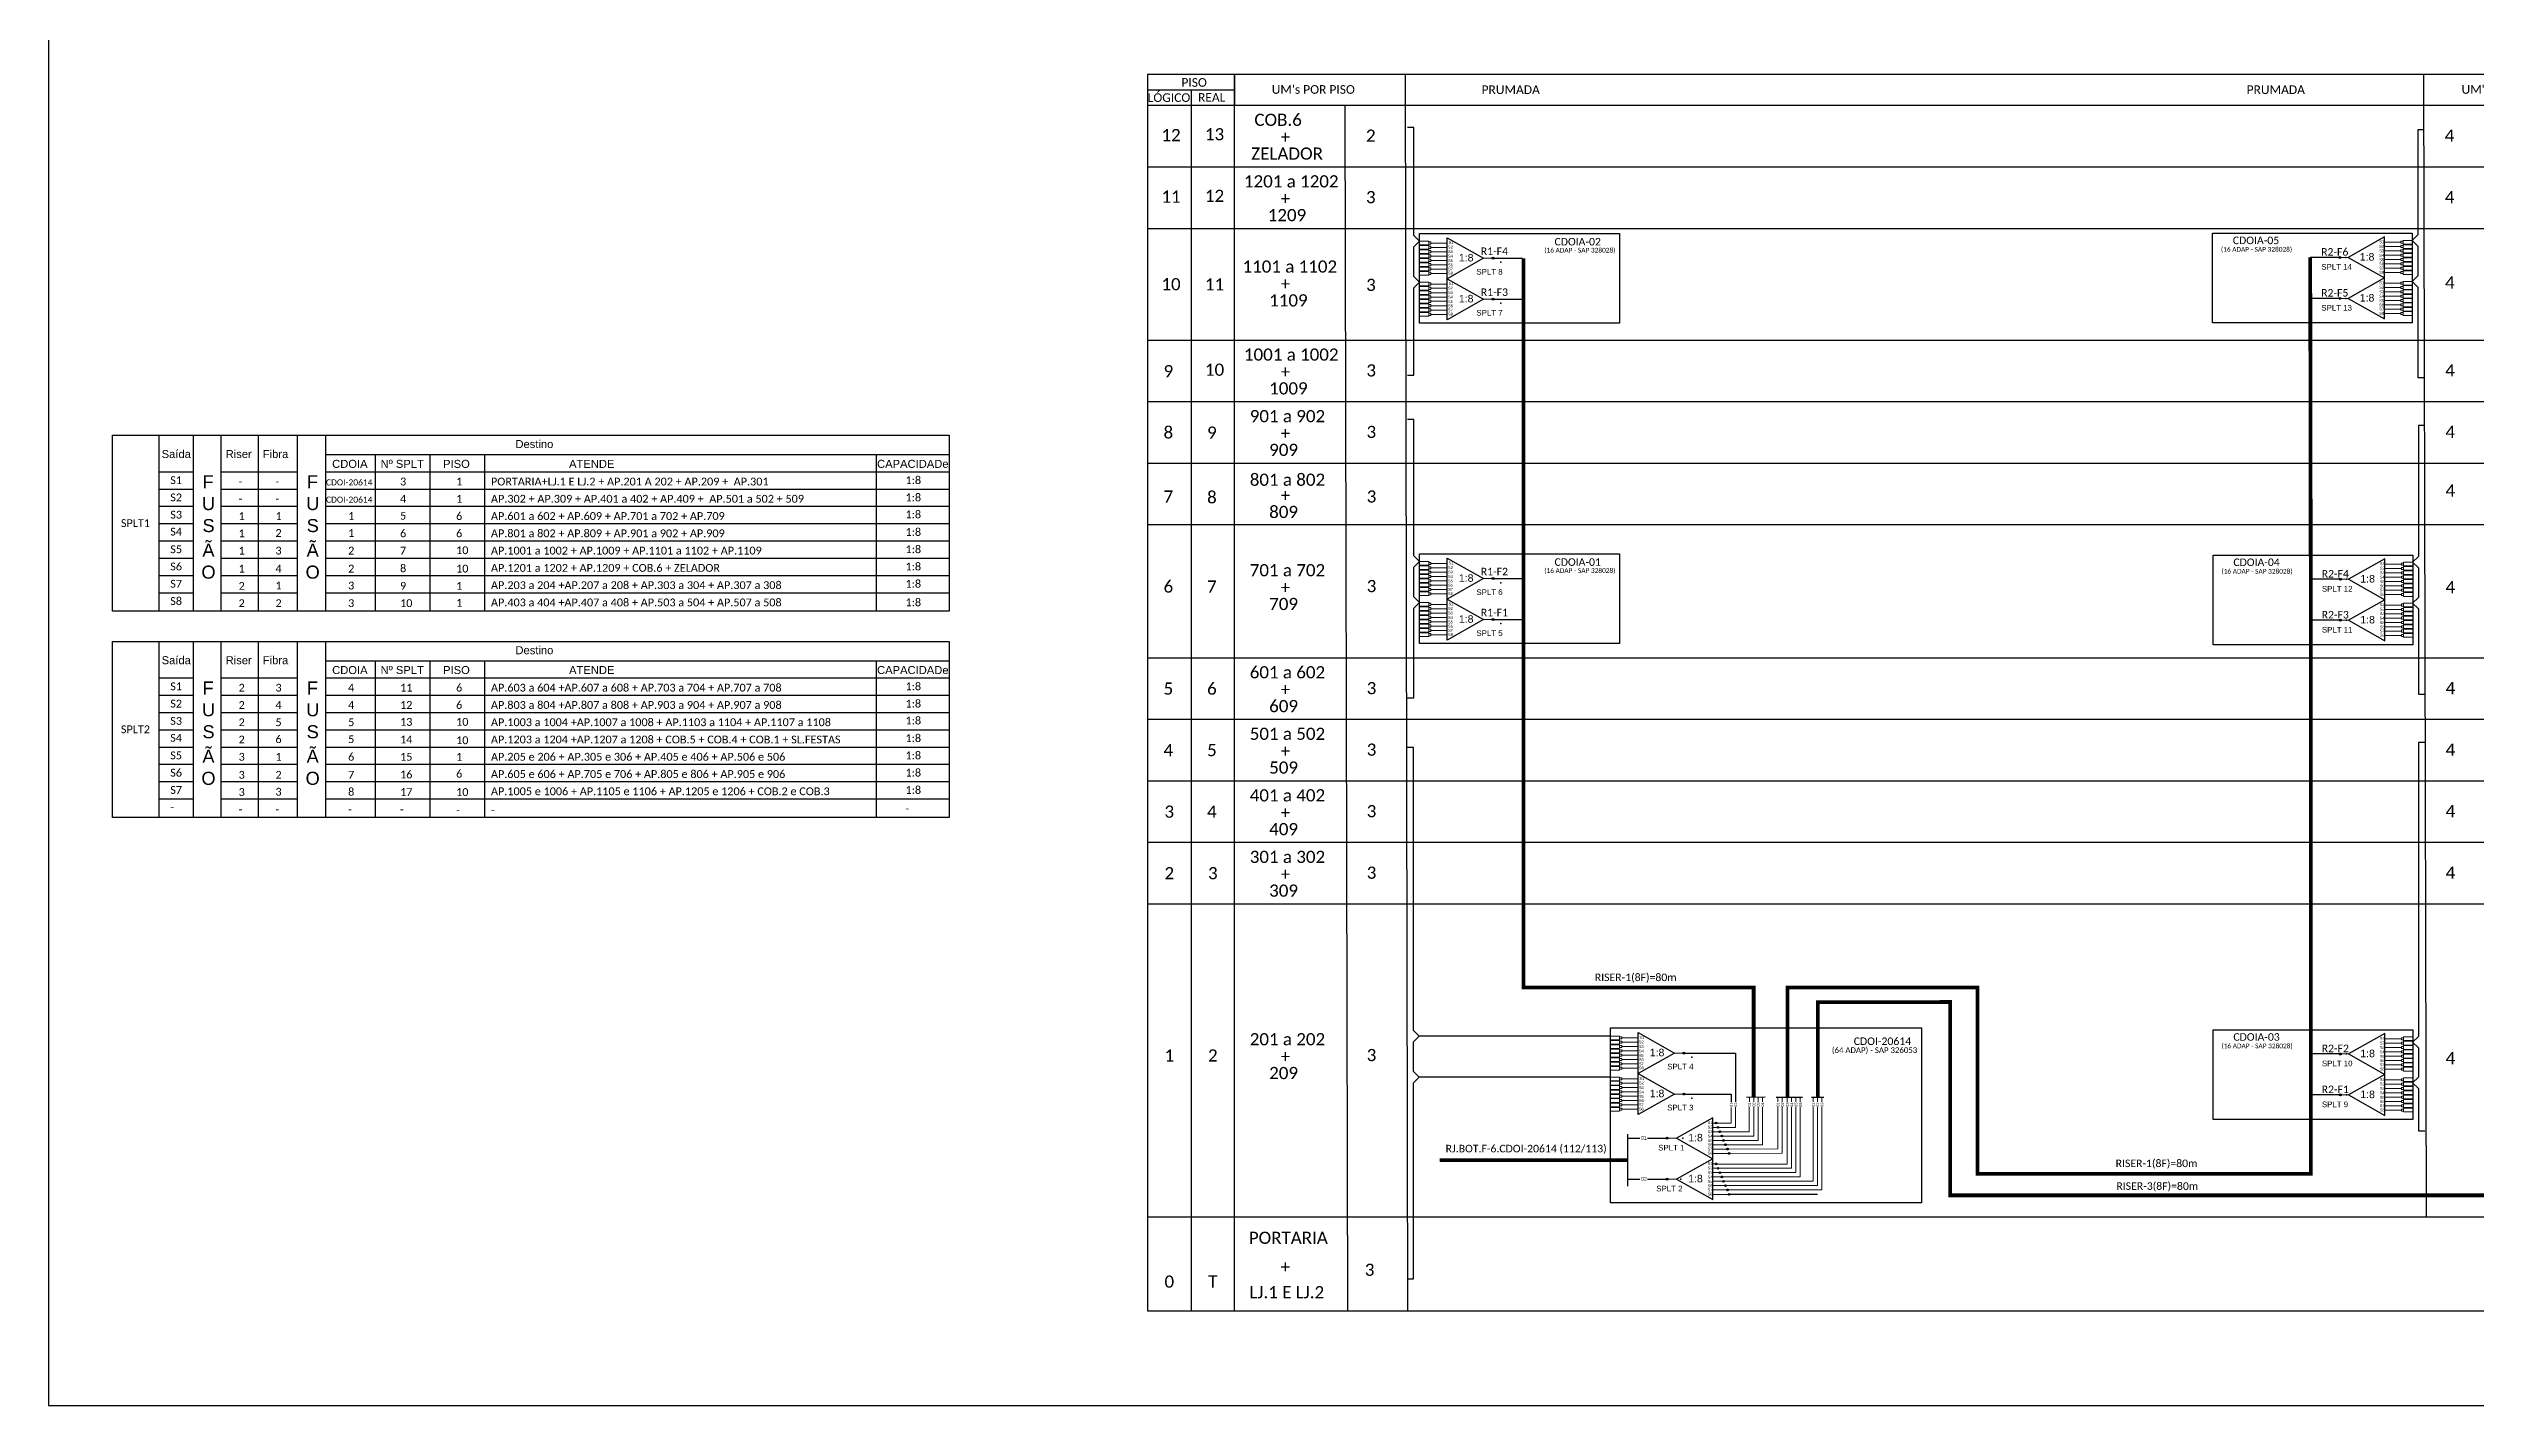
# Model space of a CAD drawing. Header units: metres. Extents: x -1286 to 468, y -500 to 94.
# Drawn here: x -373 to 185, y -500 to -188 of the extents above; entities that cross this region are included whole.
import ezdxf
from ezdxf.enums import TextEntityAlignment as Align

# ---------------------------------------------------------------- set-up
doc = ezdxf.new("R2010")
doc.units = ezdxf.units.M
doc.styles.add('ARIAL', font='arial.ttf')
doc.styles.add('WMF-Calibri0', font='calibri.ttf')
doc.linetypes.add('RESERVA', pattern='A,0.5,-0.15,["RESERVA",Standard,S=0.18,R=0,X=0,Y=-0.1],-1.3', length=1.95)

# ---------------------------------------------------------------- blocks, each defined once
blk = doc.blocks.new('SPLITTER_')
blk.add_point((0, 0))
at = {"style": 'ARIAL', "flags": 4}
blk.add_attdef('SPLT', (0, -3.26), '', height=1.5, dxfattribs=at)
blk = doc.blocks.new('SPLT_1-8_SC-APC_ESQ')
at = {"color": 3, "lineweight": 0}
for points in [[(2.41, -3.02), (0, -3.02)], [(2.41, -4), (0, -4)], [(2.41, -4.17), (0, -4.17)], [(2.41, -5.16), (0, -5.16)], [(2.41, -5.32), (0, -5.32)], [(2.41, -6.31), (0, -6.31)], [(2.41, -3.02), (2.41, -4)], [(2.41, -4.17), (2.41, -5.16)], [(2.41, -5.32), (2.41, -6.31)], [(2.99, -3.51), (7.37, -3.51)], [(7.37, -4.66), (2.99, -4.66)], [(7.37, -5.82), (2.99, -5.82)], [(2.41, -6.48), (0, -6.48)], [(2.41, -7.46), (0, -7.46)], [(2.41, -7.63), (0, -7.63)], [(2.41, -8.62), (0, -8.62)], [(2.41, -8.78), (0, -8.78)], [(2.41, -9.77), (0, -9.77)], [(2.41, -9.94), (0, -9.94)], [(2.41, -10.92), (0, -10.92)], [(2.41, -11.09), (0, -11.09)], [(2.41, -12.08), (0, -12.08)], [(2.41, -6.48), (2.41, -7.46)], [(2.41, -7.63), (2.41, -8.62)], [(2.41, -8.78), (2.41, -9.77)], [(2.41, -9.94), (2.41, -10.92)], [(2.41, -11.09), (2.41, -12.08)], [(7.37, -6.97), (2.99, -6.97)], [(7.37, -8.12), (2.99, -8.12)], [(7.37, -9.28), (2.99, -9.28)], [(7.37, -10.43), (2.99, -10.43)], [(7.37, -11.58), (2.99, -11.58)]]:
    blk.add_lwpolyline(points, dxfattribs=at)
for points in [[(2.99, -3.22), (2.41, -3.22), (2.41, -3.8), (2.99, -3.8)], [(2.99, -4.38), (2.41, -4.38), (2.41, -4.95), (2.99, -4.95)], [(2.99, -5.53), (2.41, -5.53), (2.41, -6.1), (2.99, -6.1)], [(2.99, -6.68), (2.41, -6.68), (2.41, -7.26), (2.99, -7.26)], [(2.99, -7.84), (2.41, -7.84), (2.41, -8.41), (2.99, -8.41)], [(2.99, -8.99), (2.41, -8.99), (2.41, -9.56), (2.99, -9.56)], [(2.99, -10.14), (2.41, -10.14), (2.41, -10.72), (2.99, -10.72)], [(2.99, -11.3), (2.41, -11.3), (2.41, -11.87), (2.99, -11.87)]]:
    blk.add_lwpolyline(points, close=True, dxfattribs=at)
at = {"color": 1}
blk.add_lwpolyline([(7.37, -2.1), (17.04, -7.55), (7.37, -13), (7.37, -2.1)], dxfattribs=at)
at = {"color": 1, "lineweight": 0}
blk.add_lwpolyline([(17.04, -7.55), (19.26, -7.55)], dxfattribs=at)
at = {"color": 1, "style": 'ARIAL'}
for s, height, p in [('S3', 0.75, (7.55, -6.18)), ('S2', 0.75, (7.56, -4.97)), ('S1', 0.75, (7.7, -3.78)), ('1:8', 2, (10.45, -8.4)), ('S5', 0.75, (7.55, -8.57)), ('S4', 0.75, (7.55, -7.36)), ('S6', 0.75, (7.55, -9.69)), ('S7', 0.75, (7.55, -10.78)), ('S8', 0.75, (7.55, -11.9))]:
    blk.add_text(s, height=height, dxfattribs=at).set_placement(p)
blk = doc.blocks.new('SPLT_1-8_SC-APC')
at = {"color": 1}
blk.add_lwpolyline([(-7.37, -2.1), (-17.04, -7.55), (-7.37, -13), (-7.37, -2.1)], dxfattribs=at)
at = {"color": 3, "lineweight": 0}
for points in [[(-2.99, -3.51), (-7.37, -3.51)], [(-7.37, -4.66), (-2.99, -4.66)], [(-7.37, -5.82), (-2.99, -5.82)], [(-2.41, -3.02), (-2.41, -4)], [(-2.41, -3.02), (0, -3.02)], [(-2.41, -4), (0, -4)], [(-2.41, -4.17), (-2.41, -5.16)], [(-2.41, -4.17), (0, -4.17)], [(-2.41, -5.16), (0, -5.16)], [(-2.41, -5.32), (-2.41, -6.31)], [(-2.41, -5.32), (0, -5.32)], [(-2.41, -6.31), (0, -6.31)], [(-7.37, -6.97), (-2.99, -6.97)], [(-7.37, -8.12), (-2.99, -8.12)], [(-7.37, -9.28), (-2.99, -9.28)], [(-7.37, -10.43), (-2.99, -10.43)], [(-7.37, -11.58), (-2.99, -11.58)], [(-2.41, -6.48), (-2.41, -7.46)], [(-2.41, -6.48), (0, -6.48)], [(-2.41, -7.46), (0, -7.46)], [(-2.41, -7.63), (-2.41, -8.62)], [(-2.41, -7.63), (0, -7.63)], [(-2.41, -8.62), (0, -8.62)], [(-2.41, -8.78), (-2.41, -9.77)], [(-2.41, -8.78), (0, -8.78)], [(-2.41, -9.77), (0, -9.77)], [(-2.41, -9.94), (-2.41, -10.92)], [(-2.41, -9.94), (0, -9.94)], [(-2.41, -10.92), (0, -10.92)], [(-2.41, -11.09), (-2.41, -12.08)], [(-2.41, -11.09), (0, -11.09)], [(-2.41, -12.08), (0, -12.08)]]:
    blk.add_lwpolyline(points, dxfattribs=at)
for points in [[(-2.99, -3.22), (-2.41, -3.22), (-2.41, -3.8), (-2.99, -3.8)], [(-2.99, -4.38), (-2.41, -4.38), (-2.41, -4.95), (-2.99, -4.95)], [(-2.99, -5.53), (-2.41, -5.53), (-2.41, -6.1), (-2.99, -6.1)], [(-2.99, -6.68), (-2.41, -6.68), (-2.41, -7.26), (-2.99, -7.26)], [(-2.99, -7.84), (-2.41, -7.84), (-2.41, -8.41), (-2.99, -8.41)], [(-2.99, -8.99), (-2.41, -8.99), (-2.41, -9.56), (-2.99, -9.56)], [(-2.99, -10.14), (-2.41, -10.14), (-2.41, -10.72), (-2.99, -10.72)], [(-2.99, -11.3), (-2.41, -11.3), (-2.41, -11.87), (-2.99, -11.87)]]:
    blk.add_lwpolyline(points, close=True, dxfattribs=at)
at = {"color": 1, "lineweight": 0}
blk.add_lwpolyline([(-17.04, -7.55), (-19.26, -7.55)], dxfattribs=at)
at = {"color": 1, "style": 'ARIAL'}
for s, height, p in [('1:8', 2, (-13.91, -8.4)), ('S1', 0.75, (-8.74, -3.78)), ('S2', 0.75, (-8.74, -4.97)), ('S3', 0.75, (-8.74, -6.18)), ('S4', 0.75, (-8.74, -7.36)), ('S5', 0.75, (-8.74, -8.57)), ('S6', 0.75, (-8.74, -9.69)), ('S7', 0.75, (-8.74, -10.78)), ('S8', 0.75, (-8.74, -11.9))]:
    blk.add_text(s, height=height, dxfattribs=at).set_placement(p)
blk = doc.blocks.new('SPLT_1-8_DIV_DIR')
h = blk.add_hatch(color=3)
h.dxf.hatch_style = 1
edge = h.paths.add_edge_path()
edge.add_arc((12.77, 4.04), 0.242, 0, 360)
h = blk.add_hatch(color=3)
h.dxf.hatch_style = 1
edge = h.paths.add_edge_path()
edge.add_arc((13.27, 2.88), 0.242, 0, 360)
h = blk.add_hatch(color=3)
h.dxf.hatch_style = 1
edge = h.paths.add_edge_path()
edge.add_arc((13.77, 1.73), 0.242, 0, 360)
h = blk.add_hatch(color=3)
h.dxf.hatch_style = 1
edge = h.paths.add_edge_path()
edge.add_arc((14.27, 0.58), 0.242, 0, 360)
h = blk.add_hatch(color=3)
h.dxf.hatch_style = 1
edge = h.paths.add_edge_path()
edge.add_arc((14.77, -0.58), 0.242, 0, 360)
h = blk.add_hatch(color=3)
h.dxf.hatch_style = 1
edge = h.paths.add_edge_path()
edge.add_arc((15.27, -1.73), 0.242, 0, 360)
h = blk.add_hatch(color=3)
h.dxf.hatch_style = 1
edge = h.paths.add_edge_path()
edge.add_arc((15.77, -2.88), 0.242, 0, 360)
h = blk.add_hatch(color=3)
h.dxf.hatch_style = 1
edge = h.paths.add_edge_path()
edge.add_arc((16.27, -4.04), 0.242, 0, 360)
at = {"color": 1, "lineweight": 0}
blk.add_lwpolyline([(2.22, 0), (0, 0)], dxfattribs=at)
at = {"color": 1}
blk.add_lwpolyline([(11.89, 5.45), (2.22, 0), (11.89, -5.45), (11.89, 5.45)], dxfattribs=at)
at = {"color": 7, "lineweight": 0}
for points in [[(12.77, 4.04), (11.89, 4.04)], [(11.89, 2.88), (13.27, 2.88)], [(11.89, 1.73), (13.77, 1.73)], [(11.89, 0.58), (14.27, 0.58)], [(11.89, -0.58), (14.77, -0.58)], [(11.89, -1.73), (15.27, -1.73)], [(11.89, -2.88), (15.77, -2.88)], [(11.89, -4.04), (16.27, -4.04)]]:
    blk.add_lwpolyline(points, dxfattribs=at)
at = {"color": 3}
for centre in [(12.77, 4.04), (13.27, 2.88), (13.77, 1.73), (14.27, 0.58), (14.77, -0.58), (15.27, -1.73), (15.77, -2.88), (16.27, -4.04)]:
    blk.add_circle(centre, 0.242, dxfattribs=at)
at = {"color": 1, "style": 'ARIAL'}
for s, height, p in [('1:8', 2, (5.35, -0.85)), ('S1', 0.75, (10.52, 3.77)), ('S2', 0.75, (10.52, 2.58)), ('S3', 0.75, (10.52, 1.37)), ('S4', 0.75, (10.52, 0.19)), ('S5', 0.75, (10.52, -1.02)), ('S6', 0.75, (10.52, -2.14)), ('S7', 0.75, (10.52, -3.24)), ('S8', 0.75, (10.52, -4.36))]:
    blk.add_text(s, height=height, dxfattribs=at).set_placement(p)

msp = doc.modelspace()

# ---------------------------------------------------------------- hatches: boundary and pattern name
h = msp.add_hatch(color=3)
h.dxf.hatch_style = 1
edge = h.paths.add_edge_path()
edge.add_arc((-40.97, -236.18), 0.221, 0, 360)
h = msp.add_hatch(color=3)
h.dxf.hatch_style = 1
edge = h.paths.add_edge_path()
edge.add_arc((153.6, -235.99), 0.221, 0, 360)
h = msp.add_hatch(color=3)
h.dxf.hatch_style = 1
edge = h.paths.add_edge_path()
edge.add_arc((153.6, -245.4), 0.221, 0, 360)
h = msp.add_hatch(color=3)
h.dxf.hatch_style = 1
edge = h.paths.add_edge_path()
edge.add_arc((-40.97, -245.59), 0.221, 0, 360)
h = msp.add_hatch(color=3)
h.dxf.hatch_style = 1
edge = h.paths.add_edge_path()
edge.add_arc((-40.97, -309.79), 0.221, 0, 360)
h = msp.add_hatch(color=3)
h.dxf.hatch_style = 1
edge = h.paths.add_edge_path()
edge.add_arc((153.73, -309.96), 0.221, 0, 360)
h = msp.add_hatch(color=3)
h.dxf.hatch_style = 1
edge = h.paths.add_edge_path()
edge.add_arc((-40.97, -319.2), 0.221, 0, 360)
h = msp.add_hatch(color=3)
h.dxf.hatch_style = 1
edge = h.paths.add_edge_path()
edge.add_arc((153.73, -319.37), 0.221, 0, 360)
h = msp.add_hatch(color=3)
h.dxf.hatch_style = 1
edge = h.paths.add_edge_path()
edge.add_arc((2.89, -418.83), 0.221, 0, 360)
h = msp.add_hatch(color=3)
h.dxf.hatch_style = 1
edge = h.paths.add_edge_path()
edge.add_arc((153.73, -419.04), 0.221, 0, 360)
h = msp.add_hatch(color=3)
h.dxf.hatch_style = 1
edge = h.paths.add_edge_path()
edge.add_arc((2.89, -428.24), 0.221, 0, 360)
h = msp.add_hatch(color=3)
h.dxf.hatch_style = 1
edge = h.paths.add_edge_path()
edge.add_arc((153.73, -428.45), 0.221, 0, 360)
h = msp.add_hatch(color=3)
h.dxf.hatch_style = 1
edge = h.paths.add_edge_path()
edge.add_arc((-0.93, -438.39), 0.209, 0, 360)
h = msp.add_hatch(color=3)
h.dxf.hatch_style = 1
edge = h.paths.add_edge_path()
edge.add_arc((-0.93, -447.79), 0.209, 0, 360)

# ---------------------------------------------------------------- linework, layer by layer
at = {"color": 7}
for p, q in [((-358.2, -276.87), (-165.89, -276.87)), ((-358.2, -317.29), (-358.2, -276.87)), ((-347.54, -276.87), (-347.54, -317.29)), ((-339.66, -276.87), (-339.66, -317.29)), ((-333.19, -317.29), (-333.19, -276.87)), ((-324.73, -276.87), (-324.73, -317.29)), ((-315.72, -276.87), (-315.72, -317.29)), ((-309.24, -276.87), (-309.24, -317.29)), ((-165.89, -276.87), (-165.89, -317.29)), ((-309.24, -281.29), (-165.89, -281.29)), ((-297.84, -281.29), (-297.84, -317.29)), ((-285.26, -281.29), (-285.26, -317.29)), ((-272.72, -281.29), (-272.72, -317.29)), ((-182.68, -281.29), (-182.68, -317.29)), ((-347.54, -285.25), (-339.66, -285.25)), ((-347.54, -289.22), (-339.66, -289.22)), ((-333.19, -285.25), (-315.72, -285.25)), ((-333.19, -289.22), (-315.72, -289.22)), ((-309.24, -285.25), (-165.89, -285.25)), ((-309.24, -289.22), (-165.89, -289.22)), ((-347.54, -293.19), (-339.66, -293.19)), ((-333.19, -293.19), (-315.72, -293.19)), ((-309.24, -293.19), (-165.89, -293.19)), ((-347.54, -297.16), (-339.66, -297.16)), ((-347.54, -301.13), (-339.66, -301.13)), ((-333.19, -297.16), (-315.72, -297.16)), ((-333.19, -301.13), (-315.72, -301.13)), ((-309.24, -297.16), (-165.89, -297.16)), ((-309.24, -301.13), (-165.89, -301.13)), ((-347.54, -305.1), (-339.66, -305.1)), ((-333.19, -305.1), (-315.72, -305.1)), ((-309.24, -305.1), (-165.89, -305.1)), ((-347.54, -309.07), (-339.66, -309.07)), ((-333.19, -309.07), (-315.72, -309.07)), ((-309.24, -309.07), (-165.89, -309.07)), ((-165.89, -317.29), (-358.2, -317.29)), ((-347.54, -313.03), (-339.66, -313.03)), ((-333.19, -313.03), (-315.72, -313.03)), ((-309.24, -313.03), (-165.89, -313.03)), ((-358.2, -324.25), (-165.89, -324.25)), ((-358.2, -364.67), (-358.2, -324.25)), ((-347.54, -324.25), (-347.54, -364.67)), ((-339.66, -324.25), (-339.66, -364.67)), ((-333.19, -364.67), (-333.19, -324.25)), ((-324.73, -324.25), (-324.73, -364.67)), ((-315.72, -324.25), (-315.72, -364.67)), ((-309.24, -324.25), (-309.24, -364.67)), ((-309.24, -328.66), (-165.89, -328.66)), ((-297.84, -328.66), (-297.84, -364.67)), ((-285.26, -328.66), (-285.26, -364.67)), ((-272.72, -328.66), (-272.72, -364.67)), ((-182.68, -328.66), (-182.68, -364.67)), ((-165.89, -324.25), (-165.89, -364.67)), ((-347.54, -332.63), (-339.66, -332.63)), ((-333.19, -332.63), (-315.72, -332.63)), ((-309.24, -332.63), (-165.89, -332.63)), ((-347.54, -336.6), (-339.66, -336.6)), ((-333.19, -336.6), (-315.72, -336.6)), ((-309.24, -336.6), (-165.89, -336.6)), ((-347.54, -340.57), (-339.66, -340.57)), ((-347.54, -344.54), (-339.66, -344.54)), ((-333.19, -340.57), (-315.72, -340.57)), ((-333.19, -344.54), (-315.72, -344.54)), ((-309.24, -340.57), (-165.89, -340.57)), ((-309.24, -344.54), (-165.89, -344.54)), ((-347.54, -348.51), (-339.66, -348.51)), ((-333.19, -348.51), (-315.72, -348.51)), ((-309.24, -348.51), (-165.89, -348.51)), ((-347.54, -352.47), (-339.66, -352.47)), ((-347.54, -356.44), (-339.66, -356.44)), ((-333.19, -352.47), (-315.72, -352.47)), ((-333.19, -356.44), (-315.72, -356.44)), ((-309.24, -352.47), (-165.89, -352.47)), ((-309.24, -356.44), (-165.89, -356.44)), ((-347.54, -360.41), (-339.66, -360.41)), ((-333.19, -360.41), (-315.72, -360.41)), ((-309.24, -360.41), (-165.89, -360.41)), ((-165.89, -364.67), (-358.2, -364.67))]:
    msp.add_line(p, q, dxfattribs=at)
at = {"color": 6, "lineweight": 0}
for p, q in [((24.49, -440.81), (24.49, -431.21)), ((25.49, -441.8), (25.49, -431.21)), ((13.09, -440.88), (24.49, -440.81)), ((13.53, -441.88), (25.49, -441.8))]:
    msp.add_line(p, q, dxfattribs=at)
at = {"color": 8, "linetype": 'RESERVA', "ltscale": 4}
msp.add_line((13.31, -451.28), (33.63, -451.28), dxfattribs=at)
msp.add_lwpolyline([(-372.87, -499.81), (468.13, -499.81), (468.13, 94.19), (-372.87, 94.19)], close=True)
for points in [[(-120.34, -193.93), (-120.34, -201.03)], [(-100.35, -201.03), (-100.35, -193.93)], [(-100.35, -193.93), (-100.35, -201.03)], [(-110.35, -197.48), (-110.35, -201.03)], [(-120.34, -201.03), (333.08, -201.03)], [(-120.34, -201.03), (-120.34, -478.05), (333.08, -478.05)], [(-120.34, -201.03), (369, -201.03)], [(-110.35, -201.03), (-110.35, -478.05)], [(-100.35, -478.05), (-100.35, -201.03)], [(-120.34, -215.17), (369, -215.17)], [(-120.34, -229.31), (333.08, -229.31)], [(-120.34, -254.98), (333.08, -254.98)], [(-120.34, -269.12), (333.08, -269.12)], [(-120.34, -283.26), (333.08, -283.26)], [(-120.34, -283.26), (333.08, -283.26)], [(-120.34, -297.4), (369, -297.4)], [(-120.34, -327.99), (333.08, -327.99)], [(-120.34, -342.13), (333.08, -342.13)], [(-120.34, -356.27), (333.08, -356.27)], [(-120.34, -370.4), (333.08, -370.4)], [(-120.34, -384.54), (333.08, -384.54)], [(-120.34, -456.44), (333.08, -456.44)]]:
    msp.add_lwpolyline(points)
at = {"color": 0}
for points in [[(333.08, -193.93), (-120.34, -193.93)], [(-120.34, -197.48), (-100.35, -197.48)]]:
    msp.add_lwpolyline(points, dxfattribs=at)
at = {"color": 7}
for points in [[(-61.17, -193.93), (-60.65, -478.05)], [(172.87, -193.93), (173.43, -456.44)], [(-75.01, -201.03), (-74.38, -478.05)]]:
    msp.add_lwpolyline(points, dxfattribs=at)
at = {"color": 3}
for points in [[(-60.61, -263.08), (-59.19, -263.08), (-59.18, -242.98), (-57.83, -241.68), (-59.18, -240.37), (-59.18, -233.57), (-57.83, -232.26), (-59.18, -230.96), (-59.18, -206.11), (-60.6, -206.11)], [(173, -206.66), (171.57, -206.66), (171.57, -230.78), (170.21, -232.08), (171.57, -233.38), (171.57, -240.19), (170.21, -241.49), (171.57, -242.79), (171.57, -263.55), (172.99, -263.55)], [(-60.61, -337.23), (-59.19, -337.23), (-59.18, -316.59), (-57.83, -315.29), (-59.18, -313.99), (-59.18, -307.18), (-57.83, -305.88), (-59.18, -304.58), (-59.18, -273.26), (-60.6, -273.26)], [(173.13, -274.62), (171.7, -274.62), (171.69, -304.75), (170.34, -306.05), (171.69, -307.35), (171.69, -314.16), (170.34, -315.46), (171.69, -316.76), (171.69, -336.39), (173.12, -336.39)], [(-60.7, -470.67), (-59.27, -470.67), (-59.27, -425.63), (-57.91, -424.33), (-59.27, -423.03), (-59.27, -416.22), (-57.91, -414.92), (-59.27, -413.62), (-59.27, -348.63), (-60.69, -348.63)], [(173.13, -347.47), (171.7, -347.47), (171.69, -414.99), (170.34, -416.29), (171.69, -417.59), (171.69, -424.4), (170.34, -425.7), (171.69, -427), (171.69, -436.66), (173.12, -436.66)], [(-13.97, -414.92), (-57.91, -414.92)], [(-13.97, -424.33), (-57.91, -424.33)], [(-9.96, -438.38), (-7.23, -438.38)], [(-5.44, -438.39), (-0.93, -438.39)]]:
    msp.add_lwpolyline(points, dxfattribs=at)
at = {"color": 1}
for points in [[(-57.83, -230.49), (-11.94, -230.49), (-11.94, -251.12), (-57.83, -251.12)], [(124.36, -230.42), (170.24, -230.42), (170.24, -251.05), (124.36, -251.05)], [(-57.83, -304.1), (-11.94, -304.1), (-11.94, -324.74), (-57.83, -324.74)], [(124.48, -304.38), (170.36, -304.38), (170.36, -325.02), (124.48, -325.02)], [(-13.97, -412.99), (57.49, -412.99), (57.49, -453.28), (-13.97, -453.28)], [(124.48, -413.46), (170.36, -413.46), (170.36, -434.09), (124.48, -434.09)]]:
    msp.add_lwpolyline(points, close=True, dxfattribs=at)
at = {"color": 5, "linetype": 'Continuous', "ltscale": 4}
for points in [[(-40.97, -236.18), (-34.2, -236.18)], [(-40.97, -245.59), (-34.2, -245.59)], [(-40.97, -309.79), (-34.2, -309.79)], [(-40.97, -319.2), (-34.2, -319.2)]]:
    msp.add_lwpolyline(points, dxfattribs=at)
at = {"color": 5, "const_width": 0.864}
msp.add_lwpolyline([(18.93, -428.94), (18.93, -403.78), (-33.96, -403.78), (-33.96, -236.19)], dxfattribs=at)
at = {"color": 30}
msp.add_lwpolyline([(33.69, -428.94, 0.864, 0.864, 0), (33.69, -407.13, 0.864, 0.864, 0), (64.08, -407.1, 0.864, 0.864, 0), (64.08, -451.51, 0.864, 0.864, 0), (303.07, -451.51, 0.864, 0.864, 0), (303.07, -239.89, 0, 0, 0)], format="xyseb", dxfattribs=at)
at = {"color": 6}
for points in [[(146.81, -235.99, 0.864, 0.864, 0), (146.93, -309.96, 0.864, 0.864, 0), (146.93, -428.45, 0.864, 0.864, 0)], [(26.7, -428.94, 0.864, 0.864, 0), (26.7, -403.76, 0.864, 0.864, 0), (70.38, -403.76, 0.864, 0.864, 0), (70.38, -446.57, 0.864, 0.864, 0), (146.96, -446.57, 0.864, 0.864, 0), (146.93, -428.45, 0, 0, 0)]]:
    msp.add_lwpolyline(points, format="xyseb", dxfattribs=at)
for points in [[(153.58, -235.99), (146.81, -235.99)], [(153.58, -245.4), (146.81, -245.4)], [(153.71, -309.96), (146.93, -309.96)], [(153.71, -319.37), (146.93, -319.37)], [(153.71, -419.04), (146.93, -419.04)], [(24.12, -428.94), (30.16, -428.94)], [(153.71, -428.45), (146.93, -428.45)]]:
    msp.add_lwpolyline(points, dxfattribs=at)
at = {"color": 2, "linetype": 'Continuous', "ltscale": 4}
msp.add_lwpolyline([(2.89, -418.83), (14.76, -418.83), (14.76, -430.05)], dxfattribs=at)
at = {"color": 3, "linetype": 'Continuous', "ltscale": 4}
msp.add_lwpolyline([(2.89, -428.24), (13.76, -428.24), (13.76, -430.08)], dxfattribs=at)
at = {"color": 5}
msp.add_lwpolyline([(17.28, -428.94), (21.59, -428.9)], dxfattribs=at)
at = {"color": 5, "lineweight": 0}
for points in [[(17.94, -428.94), (17.94, -430.05)], [(18.93, -428.94), (18.93, -430.05)], [(19.93, -428.94), (19.93, -430.05)], [(20.93, -428.94), (20.93, -430.05)], [(11.37, -436.9), (17.93, -436.9), (17.93, -431.28)], [(11.8, -437.9), (18.93, -437.9), (18.93, -431.28)], [(12.23, -438.89), (19.93, -438.89), (19.93, -431.28)], [(12.66, -439.89), (20.93, -439.89), (20.93, -431.28)]]:
    msp.add_lwpolyline(points, dxfattribs=at)
at = {"color": 6, "lineweight": 0}
for points in [[(24.47, -428.93), (24.47, -430.04)], [(25.47, -428.93), (25.47, -430.04)], [(26.63, -428.94), (26.63, -430.08)], [(27.63, -428.94), (27.63, -430.05)], [(28.63, -428.94), (28.63, -430.05)], [(29.63, -428.94), (29.63, -430.05)], [(10.5, -444.32), (26.63, -444.32), (26.63, -431.28)], [(10.72, -445.3), (27.63, -445.3), (27.63, -431.28)], [(11.15, -446.3), (28.63, -446.3), (28.63, -431.28)], [(11.59, -447.29), (29.63, -447.29), (29.63, -431.28)]]:
    msp.add_lwpolyline(points, dxfattribs=at)
at = {"color": 30}
msp.add_lwpolyline([(32.22, -428.94), (35.02, -428.94)], dxfattribs=at)
at = {"color": 30, "lineweight": 0}
for points in [[(32.6, -428.94), (32.6, -430.05)], [(33.6, -428.94), (33.6, -430.05)], [(34.6, -428.94), (34.6, -430.05)], [(12.02, -448.29), (32.6, -448.29), (32.6, -431.28)], [(12.45, -449.29), (33.6, -449.29), (33.6, -431.28)], [(12.88, -450.28), (34.6, -450.28), (34.6, -431.28)]]:
    msp.add_lwpolyline(points, dxfattribs=at)
at = {"color": 3, "lineweight": 0}
for points in [[(10.5, -434.91), (13.76, -434.91)], [(13.76, -431.31), (13.76, -434.91)]]:
    msp.add_lwpolyline(points, dxfattribs=at)
at = {"color": 2, "lineweight": 0}
msp.add_lwpolyline([(10.94, -435.9), (14.76, -435.9), (14.76, -431.28)], dxfattribs=at)
at = {"color": 1}
msp.add_lwpolyline([(-9.96, -449.4), (-9.96, -437.47)], dxfattribs=at)
at = {"color": 1, "const_width": 0.864}
msp.add_lwpolyline([(-53.22, -443.43), (-9.96, -443.43)], dxfattribs=at)
at = {"color": 2}
for points in [[(-9.96, -447.78), (-7.23, -447.78)], [(-5.44, -447.79), (-0.93, -447.79)]]:
    msp.add_lwpolyline(points, dxfattribs=at)
at = {"color": 3}
for centre, radius in [((-40.97, -236.18), 0.221), ((153.6, -235.99), 0.221), ((153.6, -245.4), 0.221), ((-40.97, -245.59), 0.221), ((-40.97, -309.79), 0.221), ((153.73, -309.96), 0.221), ((-40.97, -319.2), 0.221), ((153.73, -319.37), 0.221), ((2.89, -418.83), 0.221), ((153.73, -419.04), 0.221), ((2.89, -428.24), 0.221), ((153.73, -428.45), 0.221), ((-0.93, -438.39), 0.209), ((-0.93, -447.79), 0.209)]:
    msp.add_circle(centre, radius, dxfattribs=at)

# ---------------------------------------------------------------- block references
at = {"xscale": 0.8636144441527618, "yscale": 0.8636144441527618, "zscale": 0.8636144441527618}
for name, p in [('SPLT_1-8_SC-APC_ESQ', (-57.83, -229.66)), ('SPLT_1-8_SC-APC_ESQ', (-57.83, -239.07)), ('SPLT_1-8_SC-APC_ESQ', (-57.83, -303.28)), ('SPLT_1-8_SC-APC_ESQ', (-57.83, -312.69)), ('SPLT_1-8_SC-APC_ESQ', (-13.97, -412.31)), ('SPLT_1-8_SC-APC_ESQ', (-13.97, -421.72)), ('SPLT_1-8_DIV_DIR', (-0.73, -438.39)), ('SPLT_1-8_DIV_DIR', (-0.73, -447.8))]:
    msp.add_blockref(name, p, dxfattribs=at)
at = {"color": 3, "xscale": 0.8636144441527618, "yscale": 0.8636144441527618, "zscale": 0.8636144441527618}
for p in [(170.21, -229.47), (170.21, -238.88), (170.34, -303.44), (170.34, -312.85), (170.34, -412.52), (170.34, -421.93)]:
    msp.add_blockref('SPLT_1-8_SC-APC', p, dxfattribs=at)
ref = msp.add_blockref('SPLITTER_', (-39.15, -237.12), dxfattribs=dict(xscale=-0.8636144441527618, yscale=0.8636144441527618, zscale=0.8636144441527618))
ref.add_attrib('SPLT', 'SPLT 8', (-44.79, -239.94), dxfattribs={"height": 1.295, "style": 'ARIAL'})
ref = msp.add_blockref('SPLITTER_', (155, -235.99), dxfattribs=dict(xscale=-0.8636144441527618, yscale=0.8636144441527618, zscale=0.8636144441527618))
ref.add_attrib('SPLT', 'SPLT 14', (149.36, -238.81), dxfattribs={"height": 1.295, "style": 'ARIAL'})
ref = msp.add_blockref('SPLITTER_', (-39.15, -246.53), dxfattribs=dict(xscale=-0.8636144441527618, yscale=0.8636144441527618, zscale=0.8636144441527618))
ref.add_attrib('SPLT', 'SPLT 7', (-44.79, -249.35), dxfattribs={"height": 1.295, "style": 'ARIAL'})
ref = msp.add_blockref('SPLITTER_', (155, -245.4), dxfattribs=dict(xscale=-0.8636144441527618, yscale=0.8636144441527618, zscale=0.8636144441527618))
ref.add_attrib('SPLT', 'SPLT 13', (149.36, -248.22), dxfattribs={"height": 1.295, "style": 'ARIAL'})
ref = msp.add_blockref('SPLITTER_', (-39.15, -310.74), dxfattribs=dict(xscale=-0.8636144441527618, yscale=0.8636144441527618, zscale=0.8636144441527618))
ref.add_attrib('SPLT', 'SPLT 6', (-44.79, -313.56), dxfattribs={"height": 1.295, "style": 'ARIAL'})
ref = msp.add_blockref('SPLITTER_', (155.13, -309.96), dxfattribs=dict(xscale=-0.8636144441527618, yscale=0.8636144441527618, zscale=0.8636144441527618))
ref.add_attrib('SPLT', 'SPLT 12', (149.49, -312.78), dxfattribs={"height": 1.295, "style": 'ARIAL'})
ref = msp.add_blockref('SPLITTER_', (-39.15, -320.15), dxfattribs=dict(xscale=-0.8636144441527618, yscale=0.8636144441527618, zscale=0.8636144441527618))
ref.add_attrib('SPLT', 'SPLT 5', (-44.79, -322.97), dxfattribs={"height": 1.295, "style": 'ARIAL'})
ref = msp.add_blockref('SPLITTER_', (155.13, -319.37), dxfattribs=dict(xscale=-0.8636144441527618, yscale=0.8636144441527618, zscale=0.8636144441527618))
ref.add_attrib('SPLT', 'SPLT 11', (149.49, -322.19), dxfattribs={"height": 1.295, "style": 'ARIAL'})
ref = msp.add_blockref('SPLITTER_', (4.71, -419.78), dxfattribs=dict(xscale=-0.8636144441527618, yscale=0.8636144441527618, zscale=0.8636144441527618))
ref.add_attrib('SPLT', 'SPLT 4', (-0.93, -422.59), dxfattribs={"height": 1.295, "style": 'ARIAL'})
ref = msp.add_blockref('SPLITTER_', (155.13, -419.04), dxfattribs=dict(xscale=-0.8636144441527618, yscale=0.8636144441527618, zscale=0.8636144441527618))
ref.add_attrib('SPLT', 'SPLT 10', (149.49, -421.85), dxfattribs={"height": 1.295, "style": 'ARIAL'})
ref = msp.add_blockref('SPLITTER_', (4.71, -429.19), dxfattribs=dict(xscale=-0.8636144441527618, yscale=0.8636144441527618, zscale=0.8636144441527618))
ref.add_attrib('SPLT', 'SPLT 3', (-0.93, -432), dxfattribs={"height": 1.295, "style": 'ARIAL'})
ref = msp.add_blockref('SPLITTER_', (155.13, -428.45), dxfattribs=dict(xscale=-0.8636144441527618, yscale=0.8636144441527618, zscale=0.8636144441527618))
ref.add_attrib('SPLT', 'SPLT 9', (149.49, -431.26), dxfattribs={"height": 1.295, "style": 'ARIAL'})
ref = msp.add_blockref('SPLITTER_', (2.64, -438.39), dxfattribs=dict(xscale=-0.8636144441527618, yscale=0.8636144441527618, zscale=0.8636144441527618))
ref.add_attrib('SPLT', 'SPLT 1', (-3, -441.21), dxfattribs={"height": 1.295, "style": 'ARIAL'})
ref = msp.add_blockref('SPLITTER_', (2.19, -447.8), dxfattribs=dict(xscale=-0.8636144441527618, yscale=0.8636144441527618, zscale=0.8636144441527618))
ref.add_attrib('SPLT', 'SPLT 2', (-3.45, -450.62), dxfattribs={"height": 1.295, "style": 'ARIAL'})

# ---------------------------------------------------------------- texts
at = {"color": 0, "style": 'WMF-Calibri0'}
for s, height, p in [('     PISO', 1.986, (-116.06, -196.78)), ('  LÓGICO', 1.986, (-121.71, -200.26)), ('    REAL', 1.986, (-111.55, -200.22)), ("UM's POR PISO", 1.9863, (-91.81, -198.39)), ('PRUMADA', 1.986, (-43.6, -198.44)), ('PRUMADA', 1.986, (132.2, -198.44)), ("UM's POR PISO", 1.9863, (181.58, -198.39))]:
    msp.add_text(s, height=height, dxfattribs=at).set_placement(p)
at = {"color": 7}
for s, height, style, p in [('13', 2.798, 'WMF-Calibri0', (-104.95, -207.69)), ('12', 2.798, 'WMF-Calibri0', (-114.95, -207.88)), ('11', 2.798, 'WMF-Calibri0', (-114.95, -222.02)), ('12', 2.798, 'WMF-Calibri0', (-104.95, -221.83)), ('10', 2.798, 'WMF-Calibri0', (-114.95, -242.14)), ('11', 2.798, 'WMF-Calibri0', (-104.95, -242.17)), ('10', 2.798, 'WMF-Calibri0', (-104.95, -261.79)), ('Destino', 1.84, 'ARIAL', (-261.23, -278.88)), ('Saída', 1.84, 'ARIAL', (-343.52, -281.17)), ('Riser', 1.84, 'ARIAL', (-329.17, -281.17)), ('Fibra', 1.84, 'ARIAL', (-320.71, -281.17)), ('CDOIA', 1.84, 'ARIAL', (-303.63, -283.43)), ('Nº SPLT', 1.84, 'ARIAL', (-291.6, -283.43)), ('PISO', 1.84, 'ARIAL', (-279.14, -283.43)), ('ATENDE', 1.84, 'ARIAL', (-248.05, -283.43)), ('CAPACIDADe', 1.84, 'ARIAL', (-174.28, -283.43)), ('Saída', 1.84, 'ARIAL', (-343.52, -328.55)), ('Riser', 1.84, 'ARIAL', (-329.17, -328.55)), ('Fibra', 1.84, 'ARIAL', (-320.71, -328.55)), ('Destino', 1.84, 'ARIAL', (-261.23, -326.25)), ('CDOIA', 1.84, 'ARIAL', (-303.63, -330.81)), ('Nº SPLT', 1.84, 'ARIAL', (-291.6, -330.81)), ('PISO', 1.84, 'ARIAL', (-279.14, -330.81)), ('ATENDE', 1.84, 'ARIAL', (-248.05, -330.81)), ('CAPACIDADe', 1.84, 'ARIAL', (-174.28, -330.81))]:
    msp.add_text(s, height=height, dxfattribs=dict(at, style=style)).set_placement(p, align=Align.MIDDLE_CENTER)
at = {"color": 7, "style": 'WMF-Calibri0'}
for s, height, p in [('COB.6', 2.798, (-95.79, -205.77)), ('ZELADOR', 2.798, (-96.51, -213.53)), ('+', 2.8, (-89.73, -209.72)), ('1201 a 1202', 2.7981, (-98.2, -219.91)), ('+', 2.8, (-89.73, -223.85)), ('1209', 2.798, (-92.73, -227.67)), ('1101 a 1102', 2.7981, (-98.53, -239.49)), ('1109', 2.798, (-92.4, -247.26)), ('+', 2.8, (-89.73, -243.44)), ('1001 a 1002', 2.7981, (-98.2, -259.72)), ('+', 2.8, (-89.73, -263.66)), ('1009', 2.798, (-92.4, -267.48)), ('901 a 902', 2.798, (-96.86, -273.86)), ('909', 2.798, (-92.4, -281.62)), ('+', 2.8, (-89.73, -277.8)), ('-', 1.79, (-329.19, -288.39)), ('-', 1.79, (-320.73, -288.39)), ('CDOI-20614', 1.4, (-309.12, -288.39)), ('3', 1.79, (-292.1, -288.39)), ('1', 1.79, (-279.22, -288.39)), ('PORTARIA+LJ.1 E LJ.2 + AP.201 A 202 + AP.209 +  AP.301 ', 1.7927, (-271.21, -288.39)), ('801 a 802', 2.798, (-96.86, -288.47)), ('+', 2.8, (-89.73, -292.06)), ('-', 1.79, (-329.19, -292.35)), ('1', 1.79, (-329.19, -296.32)), ('-', 1.79, (-320.73, -292.35)), ('1', 1.79, (-320.73, -296.32)), ('CDOI-20614', 1.4, (-309.12, -292.35)), ('1', 1.79, (-304.03, -296.32)), ('4', 1.79, (-292.1, -292.35)), ('5', 1.79, (-292.1, -296.25)), ('6', 1.79, (-279.22, -296.32)), ('1', 1.79, (-279.22, -292.35)), ('AP.302 + AP.309 + AP.401 a 402 + AP.409 +  AP.501 a 502 + 509', 1.7927, (-271.21, -292.35)), ('AP.601 a 602 + AP.609 + AP.701 a 702 + AP.709 ', 1.7927, (-271.21, -296.32)), ('809', 2.798, (-92.4, -295.88)), ('1', 1.79, (-329.19, -300.29)), ('2', 1.79, (-320.73, -300.21)), ('1', 1.79, (-304.03, -300.21)), ('6', 1.79, (-292.1, -300.29)), ('6', 1.79, (-279.22, -300.29)), ('AP.801 a 802 + AP.809 + AP.901 a 902 + AP.909', 1.7927, (-271.21, -300.29)), ('1', 1.79, (-329.19, -304.26)), ('1', 1.79, (-329.19, -308.4)), ('4', 1.79, (-320.73, -308.4)), ('3', 1.79, (-320.73, -304.26)), ('2', 1.79, (-304.03, -304.26)), ('2', 1.79, (-304.03, -308.4)), ('8', 1.79, (-292.1, -308.32)), ('7', 1.79, (-292.1, -304.26)), ('10', 1.793, (-279.22, -304.18)), ('10', 1.793, (-279.22, -308.4)), ('AP.1001 a 1002 + AP.1009 + AP.1101 a 1102 + AP.1109', 1.7927, (-271.21, -304.26)), ('AP.1201 a 1202 + AP.1209 + COB.6 + ZELADOR', 1.7927, (-271.21, -308.23)), ('701 a 702', 2.798, (-96.86, -309.27)), ('2', 1.79, (-329.19, -312.37)), ('1', 1.79, (-320.73, -312.29)), ('3', 1.79, (-304.03, -312.29)), ('9', 1.79, (-292.1, -312.37)), ('1', 1.79, (-279.22, -312.37)), ('AP.203 a 204 +AP.207 a 208 + AP.303 a 304 + AP.307 a 308', 1.7927, (-271.21, -312.2)), ('+', 2.8, (-89.73, -313.22)), ('2', 1.79, (-329.19, -316.34)), ('2', 1.79, (-320.73, -316.34)), ('3', 1.79, (-304.03, -316.34)), ('10', 1.793, (-292.1, -316.34)), ('1', 1.79, (-279.22, -316.26)), ('AP.403 a 404 +AP.407 a 408 + AP.503 a 504 + AP.507 a 508', 1.7927, (-271.21, -316.17)), ('709', 2.798, (-92.4, -317.03)), ('2', 1.79, (-329.19, -335.76)), ('3', 1.79, (-320.73, -335.76)), ('4', 1.79, (-304.06, -335.76)), ('11', 1.793, (-292.1, -335.76)), ('6', 1.79, (-279.22, -335.76)), ('AP.603 a 604 +AP.607 a 608 + AP.703 a 704 + AP.707 a 708', 1.7927, (-271.21, -335.76)), ('601 a 602', 2.798, (-96.86, -332.72)), ('+', 2.8, (-89.73, -336.67)), ('2', 1.79, (-329.19, -339.73)), ('4', 1.79, (-320.73, -339.73)), ('4', 1.79, (-304.03, -339.73)), ('12', 1.793, (-292.1, -339.73)), ('6', 1.79, (-279.22, -339.73)), ('AP.803 a 804 +AP.807 a 808 + AP.903 a 904 + AP.907 a 908', 1.7927, (-271.21, -339.73)), ('609', 2.798, (-92.4, -340.49)), ('2', 1.79, (-329.19, -343.7)), ('5', 1.79, (-320.73, -343.7)), ('6', 1.79, (-320.73, -347.59)), ('5', 1.79, (-304.03, -343.7)), ('13', 1.793, (-292.1, -343.62)), ('10', 1.793, (-279.22, -343.62)), ('AP.1003 a 1004 +AP.1007 a 1008 + AP.1103 a 1104 + AP.1107 a 1108', 1.7927, (-271.21, -343.7)), ('501 a 502', 2.798, (-96.86, -346.86)), ('2', 1.79, (-329.19, -347.67)), ('3', 1.79, (-329.19, -351.64)), ('1', 1.79, (-320.73, -351.64)), ('5', 1.79, (-304.03, -347.59)), ('6', 1.79, (-304.03, -351.64)), ('14', 1.793, (-292.1, -347.67)), ('15', 1.793, (-292.1, -351.64)), ('10', 1.793, (-279.22, -347.84)), ('1', 1.79, (-279.22, -351.64)), ('AP.1203 a 1204 +AP.1207 a 1208 + COB.5 + COB.4 + COB.1 + SL.FESTAS', 1.7927, (-271.21, -347.67)), ('AP.205 e 206 + AP.305 e 306 + AP.405 e 406 + AP.506 e 506', 1.7927, (-271.21, -351.64)), ('+', 2.8, (-89.73, -350.81)), ('3', 1.79, (-329.19, -355.78)), ('2', 1.79, (-320.73, -355.78)), ('7', 1.79, (-304.03, -355.78)), ('16', 1.793, (-292.1, -355.7)), ('6', 1.79, (-279.22, -355.53)), ('AP.605 e 606 + AP.705 e 706 + AP.805 e 806 + AP.905 e 906', 1.7927, (-271.21, -355.61)), ('509', 2.798, (-92.4, -354.62)), ('3', 1.79, (-329.19, -359.75)), ('3', 1.79, (-320.73, -359.67)), ('8', 1.79, (-304.03, -359.67)), ('17', 1.793, (-292.1, -359.75)), ('10', 1.793, (-279.22, -359.75)), ('AP.1005 e 1006 + AP.1105 e 1106 + AP.1205 e 1206 + COB.2 e COB.3', 1.7927, (-271.21, -359.57)), ('401 a 402', 2.798, (-96.86, -361)), ('-', 1.79, (-329.19, -363.72)), ('-', 1.79, (-320.73, -363.72)), ('-', 1.79, (-304.03, -363.72)), ('-', 1.79, (-292.1, -363.72)), ('-', 1.79, (-279.22, -363.83)), ('-', 1.79, (-271.21, -363.83)), ('409', 2.798, (-92.4, -368.76)), ('+', 2.8, (-89.73, -364.95)), ('301 a 302', 2.798, (-96.86, -375.14)), ('+', 2.8, (-89.73, -379.09)), ('309', 2.798, (-92.4, -382.9)), ('201 a 202', 2.798, (-96.86, -417.04)), ('209', 2.798, (-92.4, -424.81)), ('+', 2.8, (-89.73, -420.99)), ('PORTARIA', 2.798, (-97.07, -462.67)), ('+', 2.8, (-89.79, -469.35)), ('LJ.1 E LJ.2', 2.7981, (-96.93, -475.18))]:
    msp.add_text(s, height=height, dxfattribs=at).set_placement(p)
at = {"color": 5, "style": 'WMF-Calibri0'}
for s, height, p in [('R1-F4', 1.727, (-43.77, -235.43)), ('R1-F3', 1.727, (-43.77, -244.84)), ('R1-F2', 1.727, (-43.77, -309.04)), ('R1-F1', 1.727, (-43.77, -318.45)), ('RISER-1(8F)=80m', 1.7272, (-17.57, -402.29))]:
    msp.add_text(s, height=height, dxfattribs=at).set_placement(p)
at = {"color": 1, "style": 'WMF-Calibri0'}
for s, height, p in [('(16 ADAP - SAP 328028)', 1.0795, (-21.01, -234.87)), ('(16 ADAP - SAP 328028)', 1.0795, (134.47, -234.68)), ('(16 ADAP - SAP 328028)', 1.0795, (-21.01, -308.48)), ('(16 ADAP - SAP 328028)', 1.0795, (134.59, -308.65)), ('(64 ADAP) - SAP 326053', 1.2954, (46.7, -418.8)), ('(16 ADAP - SAP 328028)', 1.0795, (134.59, -417.73))]:
    msp.add_text(s, height=height, dxfattribs=at).set_placement(p, align=Align.CENTER)
for s, height, p in [('CDOIA-02', 1.727, (-26.84, -233.24)), ('CDOIA-05', 1.727, (129.02, -232.94)), ('CDOIA-01', 1.727, (-26.84, -306.86)), ('CDOIA-04', 1.727, (129.15, -306.91)), ('CDOI-20614', 1.727, (41.92, -416.97)), ('CDOIA-03', 1.727, (129.15, -415.99)), ('RJ.BOT.F-6.CDOI-20614 (112/113)', 1.7272, (-51.85, -441.64))]:
    msp.add_text(s, height=height, dxfattribs=at).set_placement(p)
at = {"color": 6, "style": 'WMF-Calibri0'}
for s, height, p in [('R2-F6', 1.727, (149.32, -235.58)), ('R2-F5', 1.727, (149.32, -244.99)), ('R2-F4', 1.727, (149.44, -309.55)), ('R2-F3', 1.727, (149.44, -318.96)), ('R2-F2', 1.727, (149.44, -418.62)), ('R2-F1', 1.727, (149.44, -428.03)), ('RISER-1(8F)=80m', 1.7272, (102.1, -445.03))]:
    msp.add_text(s, height=height, dxfattribs=at).set_placement(p)
at = {"color": 7, "linetype": 'Continuous', "style": 'ARIAL'}
for s, p in [('F', (-337.47, -289.06)), ('F', (-313.53, -289.06)), ('U', (-337.62, -294.06)), ('U', (-313.68, -294.06)), ('Ã', (-337.52, -304.76)), ('S', (-337.5, -299.11)), ('Ã', (-313.57, -304.76)), ('S', (-313.56, -299.11)), ('O', (-337.75, -309.81)), ('O', (-313.81, -309.81)), ('F', (-337.47, -336.44)), ('F', (-313.53, -336.44)), ('U', (-337.62, -341.44)), ('U', (-313.68, -341.44)), ('S', (-337.5, -346.49)), ('S', (-313.56, -346.49)), ('Ã', (-337.52, -352.13)), ('Ã', (-313.57, -352.13)), ('O', (-337.75, -357.19)), ('O', (-313.81, -357.19))]:
    msp.add_text(s, height=3, dxfattribs=at).set_placement(p)
at = {"style": 'ARIAL'}
for s, p in [('01', (13.8, -430.69)), ('02', (14.8, -430.69)), ('01', (17.98, -430.66)), ('02', (18.98, -430.66)), ('03', (19.98, -430.66)), ('04', (20.98, -430.66)), ('01', (24.52, -430.66)), ('02', (25.52, -430.66)), ('03', (26.68, -430.69)), ('04', (27.68, -430.69)), ('05', (28.68, -430.69)), ('06', (29.68, -430.69)), ('01', (32.64, -430.69)), ('02', (33.64, -430.69)), ('03', (34.64, -430.69))]:
    msp.add_text(s, height=0.648, rotation=90, dxfattribs=at).set_placement(p, align=Align.MIDDLE_CENTER)
for s, p in [('01', (-6.29, -438.34)), ('02', (-6.29, -447.73))]:
    msp.add_text(s, height=0.864, dxfattribs=at).set_placement(p, align=Align.MIDDLE_CENTER)
at = {"color": 30, "style": 'WMF-Calibri0'}
msp.add_text('RISER-3(8F)=80m', height=1.7272, dxfattribs=at).set_placement((102.27, -450.26))
at = {"color": 7, "style": 'WMF-Calibri0'}
for tag, flags, p in [('2', 4, (-69.05, -208.01)), ('4', 4, (178.81, -208.01)), ('3', 4, (-69.05, -222.14)), ('4', 4, (178.85, -222.14)), ('3', 4, (-69.01, -242.3)), ('4', 4, (178.89, -241.77)), ('9', 4, (-115.56, -262.12)), ('3', 4, (-68.96, -261.95)), ('4', 4, (178.94, -261.95)), ('8', 4, (-115.56, -276.2)), ('9', 4, (-105.56, -276.26)), ('3', 4, (-68.92, -276.09)), ('4', 4, (178.98, -276.09)), ('7', 4, (-115.56, -290.95)), ('8', 4, (-105.56, -291.1)), ('3', 4, (-68.88, -290.92)), ('4', 4, (179.01, -289.57)), ('6', 4, (-115.56, -311.62)), ('7', 4, (-105.56, -311.62)), ('3', 4, (-68.88, -311.51)), ('4', 4, (179.01, -311.76)), ('5', 4, (-115.56, -335.07)), ('6', 4, (-105.56, -335.07)), ('3', 4, (-68.88, -334.96)), ('4', 4, (179.03, -334.96)), ('4', 4, (-115.56, -349.21)), ('5', 4, (-105.56, -349.21)), ('3', 4, (-68.88, -349.1)), ('4', 4, (179.03, -349.1)), ('3', 4, (-115.35, -363.35)), ('4', 4, (-105.56, -363.35)), ('3', 4, (-68.88, -363.24)), ('4', 4, (179.03, -363.24)), ('2', 4, (-115.35, -377.49)), ('3', 4, (-105.35, -377.49)), ('3', 4, (-68.88, -377.38)), ('4', 4, (179.03, -377.38)), ('1', 4, (-115.35, -419.39)), ('2', 4, (-105.35, -419.38)), ('3', 4, (-68.88, -419.28)), ('4', 4, (179.03, -420)), ('3', 4, (-69.32, -468.62)), ('0', 4, (-115.35, -471.34)), ('T', 12, (-105.35, -471.3))]:
    msp.add_attdef(tag, text='XX', height=2.798, dxfattribs=dict(at, flags=flags)).set_placement(p, align=Align.MIDDLE_CENTER)
at = {"color": 7, "lineweight": 0, "style": 'WMF-Calibri0', "flags": 8}
for tag, p, s in [('S1', (-344.9, -288.07), 'S1'), ('1:8', (-175.96, -288.07), '1:8'), ('S2', (-344.9, -292.04), 'S2'), ('S3', (-344.9, -296.01), 'S3'), ('1:8', (-175.96, -292.04), '1:8'), ('1:8', (-175.96, -295.93), '1:8'), ('SPLT1', (-356.24, -297.94), 'XX'), ('S4', (-344.9, -299.9), 'S4'), ('1:8', (-175.96, -299.98), '1:8'), ('S5', (-344.9, -303.95), 'S5'), ('S6', (-344.9, -307.91), 'S6'), ('1:8', (-175.96, -303.95), '1:8'), ('1:8', (-175.96, -307.91), '1:8'), ('S7', (-344.9, -311.88), 'S7'), ('1:8', (-175.96, -311.88), '1:8'), ('S8', (-344.9, -315.85), 'S8'), ('1:8', (-175.96, -316.14), '1:8'), ('S1', (-344.9, -335.45), 'S1'), ('1:8', (-175.96, -335.45), '1:8'), ('S2', (-344.9, -339.42), 'S2'), ('1:8', (-175.96, -339.42), '1:8'), ('SPLT2', (-356.24, -345.32), 'XX'), ('S3', (-344.9, -343.39), 'S3'), ('S4', (-344.9, -347.28), 'S4'), ('1:8', (-175.96, -343.31), '1:8'), ('1:8', (-175.96, -347.35), '1:8'), ('S5', (-344.9, -351.32), 'S5'), ('1:8', (-175.96, -351.32), '1:8'), ('S6', (-344.9, -355.29), 'S6'), ('1:8', (-175.96, -355.29), '1:8'), ('S7', (-344.9, -359.26), 'S7'), ('-', (-344.9, -363.23), 'S8'), ('1:8', (-175.96, -359.26), '1:8'), ('-', (-175.96, -363.52), '1:8')]:
    msp.add_attdef(tag, p, s, height=1.793, dxfattribs=at)

doc.saveas('drawing.dxf')
